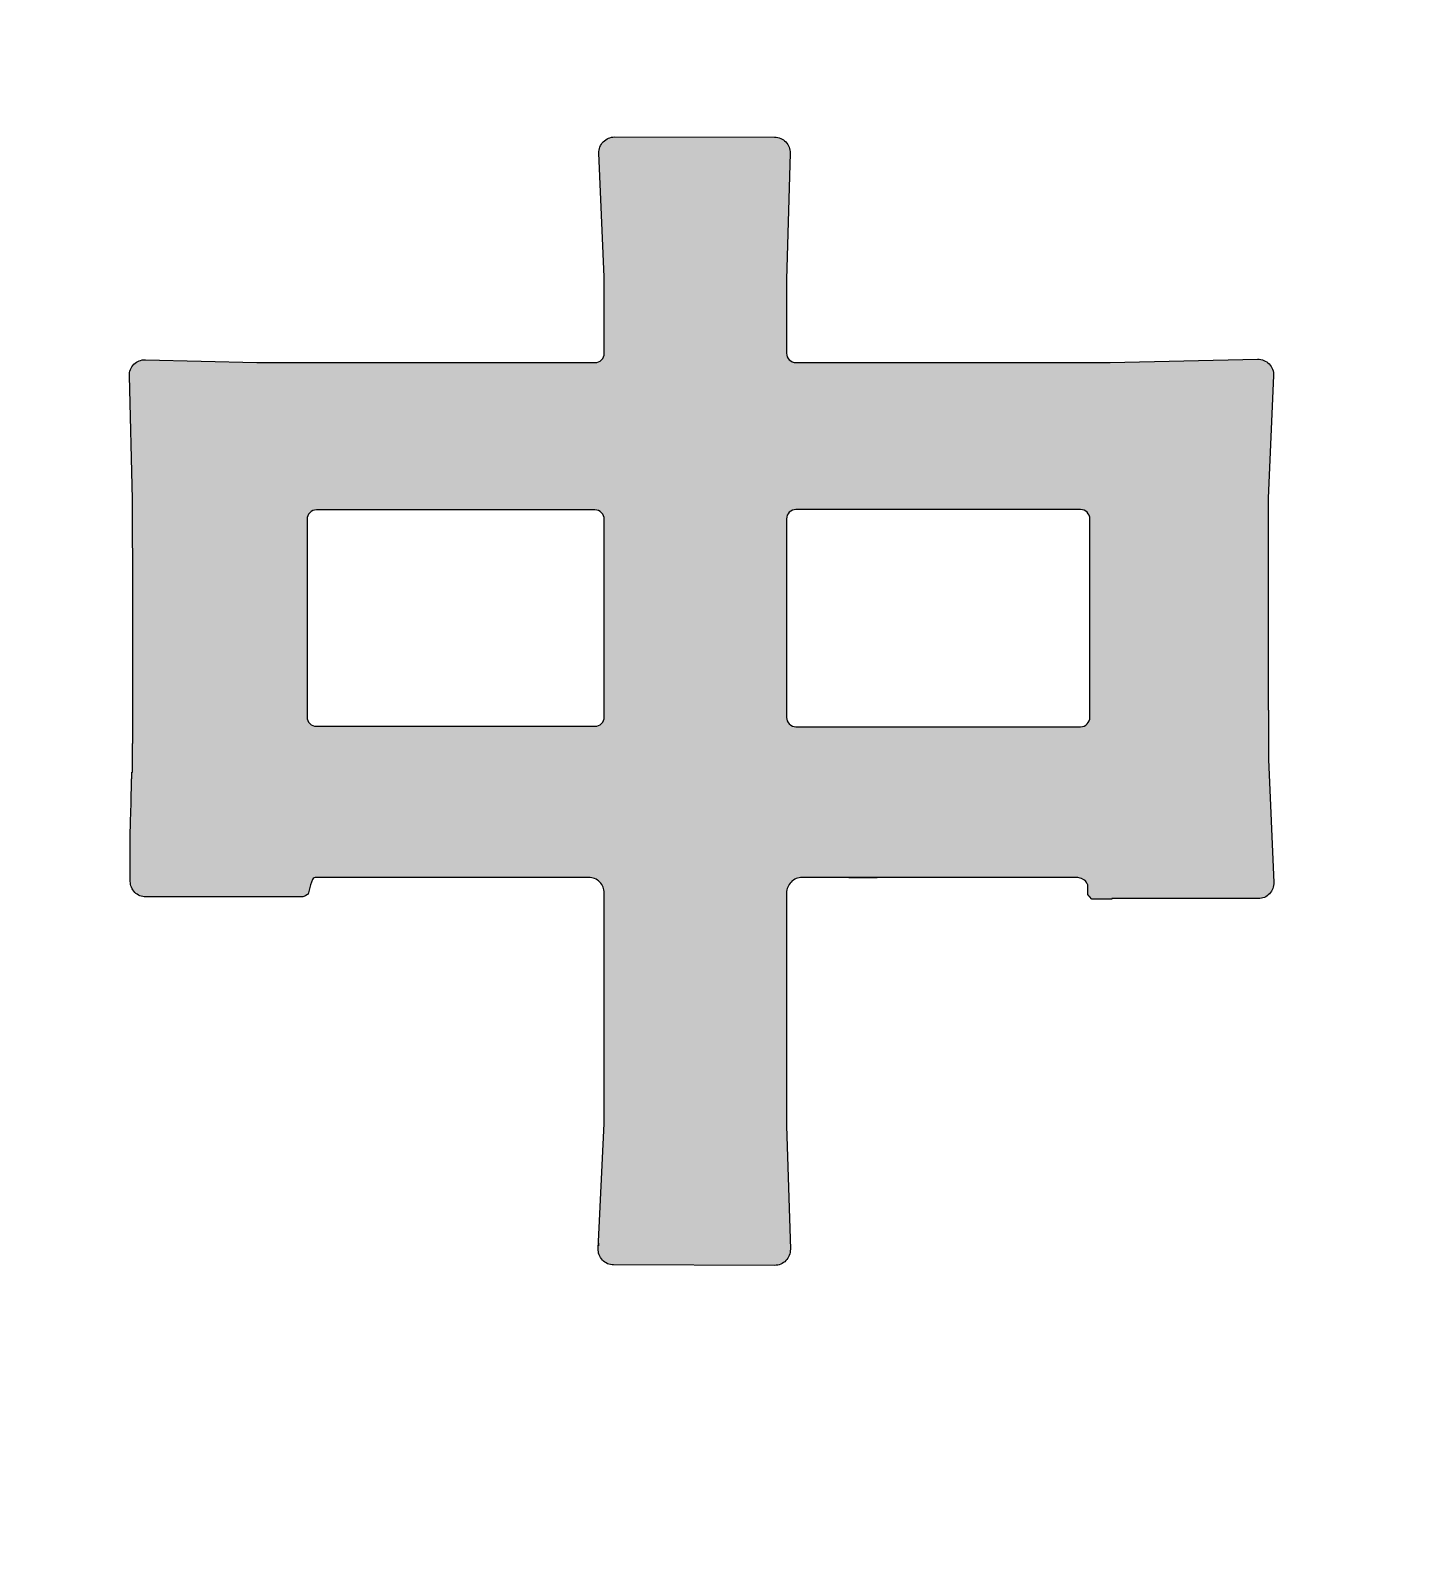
# Model space of a CAD drawing. Extents: x 79919 to 130597, y -8817 to 34507.
# Drawn here: x 114181.9 to 114623.2, y 3463.5 to 3943 of the extents above; entities that cross this region are included whole.
import ezdxf
from ezdxf.enums import TextEntityAlignment as Align

# ---------------------------------------------------------------- set-up
doc = ezdxf.new("R2010")
doc.units = 0
doc.header["$LTSCALE"] = 1000
doc.layers.get('0').update_dxf_attribs({"linetype": 'CONTINUOUS'})
doc.layers.get('Defpoints').update_dxf_attribs({"linetype": 'CONTINUOUS'})
doc.layers.add('DIM', color=3, linetype='CONTINUOUS', lineweight=0)
doc.layers.add('HFZT', color=5, linetype='CONTINUOUS', lineweight=15)
doc.styles.add('TSSD_Dimension', font='tssdeng.shx', dxfattribs={"width": 0.7, "bigfont": 'hztxt.shx'})
doc.styles.add('TSSD_NORM', font='tssdeng.shx', dxfattribs={"width": 0.7, "bigfont": 'hztxt.shx'})
doc.dimstyles.new('TSSD_100_100', dxfattribs={"dimtxt": 300, "dimasz": 100, "dimexe": 100, "dimexo": 250, "dimgap": 100, "dimtad": 1, "dimdec": 0, "dimzin": 0, "dimdsep": 46, "dimtxsty": 'TSSD_Dimension', "dimblk": 'ARCHTICK', "dimblk1": 'ARCHTICK', "dimblk2": 'ARCHTICK', "dimcen": 0, "dimdle": 100, "dimclrt": 7, "dimadec": 0, "dimazin": 0, "dimtfac": 1, "dimtdec": 0, "dimtix": 1, "dimtmove": 2, "dimatfit": 3, "dimfxl": 1, "dimtolj": 1, "dimtzin": 0, "dimarcsym": 0})

# ---------------------------------------------------------------- blocks, each defined once
blk = doc.blocks.new('z')
h = blk.add_hatch(color=256)
h.paths.add_polyline_path([(296786.3, 23772.1), (296665.5, 23772.1, -0.414214), (296653.5, 23784.1), (296653.5, 23813.1), (296653.5, 23816.5), (296653.5, 23823.3), (296653.6, 23825.6), (296653.6, 23826.7), (296653.7, 23829), (296653.9, 23838.2), (296654.1, 23842.9), (296654.3, 23852.1), (296654.4, 23854.4), (296654.4, 23855.5), (296654.5, 23857.8), (296654.5, 23859.9), (296654.5, 23860.9), (296654.5, 23863), (296654.8, 23863), (296654.8, 23865), (296654.8, 23866), (296654.8, 23868.1), (296655.1, 23868.1), (296655.1, 23876.9), (296655.1, 23881.3), (296655.1, 23890.2), (296655.4, 23890.2), (296655.4, 23965.3), (296655.4, 24002.9), (296655.3, 24078), (296652.8, 24172.9, -0.429279), (296665.1, 24185.2), (296750.8, 24183), (296854.3, 24183), (296906, 24183), (297010.9, 24183, 0.414214), (297018.1, 24190.2), (297018.1, 24214.6), (297018.1, 24226), (297018.1, 24249), (297014, 24344, -0.427255), (297026, 24356.5), (297149.1, 24356.3, -0.422529), (297161.1, 24344), (297158.3, 24247), (297158.3, 24190.2, 0.413831), (297165.5, 24183), (297261.9, 24183), (297310.4, 24183), (297407.3, 24183), (297520.6, 24185.6, -0.434193), (297532.9, 24173), (297528.6, 24078.7), (297528.6, 24013.5), (297528.6, 23980.9), (297528.6, 23915.8), (297528.7, 23915.8), (297528.8, 23915.8), (297528.9, 23915.8), (297528.9, 23900.5), (297528.9, 23892.9), (297528.9, 23877.7), (297533, 23783.3, -0.427114), (297521.1, 23770.8), (297408.6, 23770.8), (297408.6, 23770.6), (297408.6, 23770.6), (297408.6, 23770.5), (297404.1, 23770.5), (297401.8, 23770.5), (297393.2, 23770.5), (297391.4, 23772.5), (297390, 23773.6), (297390, 23775.3), (297390, 23775.9), (297390, 23781.3), (297389.3, 23782.5), (297388.7, 23783.7), (297388.1, 23784.4), (297387.7, 23784.7), (297387, 23785.2), (297385.2, 23786.2), (297384.2, 23786.6), (297382.3, 23787.1), (297380.8, 23787.1), (297380, 23787.1), (297252.5, 23787.1), (297170.3, 23787.1, 0.414214), (297158.3, 23775.1), (297158.3, 23692.2), (297158.3, 23660.2), (297158.3, 23596), (297161.2, 23501.2, -0.423847), (297149.1, 23488.8), (297025.3, 23489.1, -0.427862), (297013.4, 23501.7), (297018.1, 23597.9), (297018.1, 23663.5), (297018.1, 23696.3), (297018.1, 23775.1, 0.414214), (297006.1, 23787.1), (297004.3, 23787.1), (297001.6, 23787.1), (296991.2, 23787.1), (296943.8, 23787.1), (296920.1, 23787.1), (296795.6, 23787.1), (296794.9, 23786.9), (296794.3, 23786.4), (296793.7, 23785.5), (296792.2, 23781.5), (296791.6, 23779.4), (296790.4, 23774), (296788.3, 23773)])
h.paths.add_polyline_path([(297165.5, 24070), (297260.4, 24070), (297293.3, 24070), (297384.4, 24070, -0.414214), (297391.6, 24062.8), (297391.6, 23979.3), (297391.6, 23955.6), (297391.6, 23910.2, -0.414214), (297384.4, 23903), (297252.2, 23903), (297165.5, 23903, -0.414214), (297158.3, 23910.2), (297158.3, 23960.2), (297158.3, 23984), (297158.3, 24062.8, -0.414214)], flags=16)
h.paths.add_polyline_path([(297018.1, 24062.5), (297018.1, 23977.7), (297018.1, 23954.8), (297018.1, 23910.5, -0.414214), (297010.9, 23903.3), (296796.7, 23903.3, -0.414214), (296789.5, 23910.5), (296789.5, 23973.4), (296789.5, 24001.2), (296789.5, 24062.5, -0.414214), (296796.7, 24069.7), (297010.9, 24069.7, -0.414214)], flags=16)
blk.add_lwpolyline([(296991.2, 23787.1), (296943.8, 23787.1), (296920.1, 23787.1), (296795.6, 23787.1), (296794.9, 23786.9), (296794.3, 23786.4), (296793.7, 23785.5), (296792.2, 23781.5), (296791.6, 23779.4), (296790.7, 23775.3), (296790, 23774.1), (296789.4, 23773.6), (296788.3, 23773), (296786.3, 23772.1), (296665.5, 23772.1, -0.414214), (296653.5, 23784.1), (296653.5, 23813.1), (296653.5, 23816.5), (296653.5, 23823.3), (296653.6, 23825.6), (296653.6, 23826.7), (296653.7, 23829), (296653.9, 23838.2), (296654.1, 23842.9), (296654.3, 23852.1), (296654.4, 23854.4), (296654.4, 23855.5), (296654.5, 23857.8), (296654.5, 23859.9), (296654.5, 23860.9), (296654.5, 23863), (296654.6, 23863), (296654.7, 23863), (296654.8, 23863), (296654.8, 23865), (296654.8, 23866), (296654.8, 23868.1), (296654.9, 23868.1), (296655, 23868.1), (296655.1, 23868.1), (296655.1, 23876.9), (296655.1, 23881.3), (296655.1, 23890.2), (296655.2, 23890.2), (296655.3, 23890.2), (296655.4, 23890.2), (296655.4, 23965.3), (296655.4, 24002.9), (296655.3, 24078), (296652.8, 24172.9, -0.429279), (296665.1, 24185.2), (296750.8, 24183), (296854.3, 24183), (296906, 24183), (297010.9, 24183, 0.414214), (297018.1, 24190.2), (297018.1, 24214.6), (297018.1, 24226), (297018.1, 24249), (297014, 24344, -0.427255), (297026, 24356.5), (297149.1, 24356.3, -0.422529), (297161.1, 24344), (297158.3, 24247), (297158.3, 24190.2, 0.413831), (297165.5, 24183), (297261.9, 24183), (297310.4, 24183), (297407.3, 24183), (297520.6, 24185.6, -0.434193), (297532.9, 24173), (297528.6, 24078.7), (297528.6, 24013.5), (297528.6, 23980.9), (297528.6, 23915.8), (297528.7, 23915.8), (297528.8, 23915.8), (297528.9, 23915.8), (297528.9, 23900.5), (297528.9, 23892.9), (297528.9, 23877.7), (297533, 23783.3, -0.427114), (297521.1, 23770.8), (297408.6, 23770.8), (297408.6, 23770.6), (297408.6, 23770.6), (297408.6, 23770.5), (297404.1, 23770.5), (297401.8, 23770.5), (297393.2, 23770.5), (297391.4, 23772.5), (297390.8, 23772.9), (297390, 23774), (297390, 23775.3), (297390, 23775.9), (297390, 23781.3), (297389.7, 23781.9), (297389.3, 23782.5), (297388.7, 23783.7), (297388.1, 23784.4), (297387.7, 23784.7), (297387, 23785.2), (297385.2, 23786.2), (297384.2, 23786.6), (297382.3, 23787.1), (297380.8, 23787.1), (297380, 23787.1), (297252.5, 23787.1), (297170.3, 23787.1, 0.414214), (297158.3, 23775.1), (297158.3, 23692.2), (297158.3, 23660.2), (297158.3, 23596), (297161.2, 23501.2, -0.423847), (297149.1, 23488.8), (297025.3, 23489.1, -0.427862), (297013.4, 23501.7), (297018.1, 23597.9), (297018.1, 23663.5), (297018.1, 23696.3), (297018.1, 23775.1, 0.414214), (297006.1, 23787.1), (297004.3, 23787.1), (297001.6, 23787.1), (296991.2, 23787.1)], format="xyb")
for points in [[(297018.1, 23977.7), (297018.1, 24062.5, 0.414214), (297010.9, 24069.7), (296796.7, 24069.7, 0.414214), (296789.5, 24062.5), (296789.5, 24001.2), (296789.5, 23973.4), (296789.5, 23910.5, 0.414214), (296796.7, 23903.3), (297010.9, 23903.3, 0.414214), (297018.1, 23910.5), (297018.1, 23954.8)], [(297391.6, 23910.2), (297391.6, 23955.6), (297391.6, 23979.3), (297391.6, 24062.8, 0.414214), (297384.4, 24070), (297293.3, 24070), (297260.4, 24070), (297165.5, 24070, 0.414214), (297158.3, 24062.8), (297158.3, 23984), (297158.3, 23960.2), (297158.3, 23910.2, 0.414214), (297165.5, 23903), (297252.2, 23903), (297384.4, 23903, 0.414214)]]:
    blk.add_lwpolyline(points, format="xyb", close=True)
for points in [[(297206.3, 23787.1), (297227.9, 23787.1)], [(297013.6, 23505.8), (297013.6, 23503.8)]]:
    blk.add_lwpolyline(points)
blk = doc.blocks.new('DETK')
at = {"layer": 'HFZT', "color": 5, "xscale": 0.4115013172850013, "yscale": 0.4115013172850013, "zscale": 0.4115013172850013}
blk.add_blockref('z', (-94447.94, -6113.5), dxfattribs=at)
at = {"layer": 'HFZT', "color": 2, "style": 'TSSD_NORM', "width": 0.7}
for tag, height, p in [('比例尺', 250, (40275.22, 3100)), ('日期', 250, (40275.22, 1700)), ('图号', 250, (37501.45, 1700)), ('图名', 400, (31926.24, 1425))]:
    blk.add_attdef(tag, text='', height=height, dxfattribs=at).set_placement(p, align=Align.MIDDLE)
blk = doc.blocks.new('_ArchTick')
at = {"color": 0, "linetype": 'ByBlock', "const_width": 0.15}
blk.add_lwpolyline([(-0.5, -0.5), (0.5, 0.5)], dxfattribs=at)
blk = doc.blocks.new('*D187')
at = {"layer": 'Defpoints', "color": 0, "transparency": 16777216}
for p in [(86588.15, 34060.41), (115688.31, 16824.42), (86588.15, 0)]:
    blk.add_point(p, dxfattribs=at)
at = {"layer": 'DIM', "color": 0, "lineweight": -2, "transparency": 16777216}
for p, q in [((86588.15, 250), (86588.15, 34160.41)), ((115688.31, 17074.42), (115688.31, 34160.41)), ((115788.31, 34060.41), (86488.15, 34060.41))]:
    blk.add_line(p, q, dxfattribs=at)
at = {"layer": 'DIM', "color": 0, "lineweight": -2, "transparency": 16777216, "xscale": 100, "yscale": 100, "zscale": 100, "rotation": 180}
blk.add_blockref('_ArchTick', (86588.15, 34060.41), dxfattribs=at)
at = {"layer": 'DIM', "color": 0, "lineweight": -2, "transparency": 16777216, "xscale": 100, "yscale": 100, "zscale": 100}
blk.add_blockref('_ArchTick', (115688.31, 34060.41), dxfattribs=at)
at = {"layer": 'DIM', "color": 7, "transparency": 16777216, "insert": (101138.23, 34310.41), "char_height": 300, "attachment_point": 5, "style": 'TSSD_Dimension'}
blk.add_mtext('\\A1;29100', dxfattribs=at)
blk = doc.blocks.new('*D188')
at = {"layer": 'Defpoints', "color": 0, "transparency": 16777216}
for p in [(115688.31, 18560.52), (115688.31, 16824.42), (86588.15, 0)]:
    blk.add_point(p, dxfattribs=at)
at = {"layer": 'DIM', "color": 0, "lineweight": -2, "transparency": 16777216}
for p, q in [((86588.15, 250), (86588.15, 18660.52)), ((115688.31, 17074.42), (115688.31, 18660.52)), ((86488.15, 18560.52), (115788.31, 18560.52))]:
    blk.add_line(p, q, dxfattribs=at)
at = {"layer": 'DIM', "color": 0, "lineweight": -2, "transparency": 16777216, "xscale": 100, "yscale": 100, "zscale": 100, "rotation": 180}
blk.add_blockref('_ArchTick', (86588.15, 18560.52), dxfattribs=at)
at = {"layer": 'DIM', "color": 0, "lineweight": -2, "transparency": 16777216, "xscale": 100, "yscale": 100, "zscale": 100}
blk.add_blockref('_ArchTick', (115688.31, 18560.52), dxfattribs=at)
at = {"layer": 'DIM', "color": 7, "transparency": 16777216, "insert": (101138.23, 18810.52), "char_height": 300, "attachment_point": 5, "style": 'TSSD_Dimension'}
blk.add_mtext('\\A1;29100', dxfattribs=at)
blk = doc.blocks.new('*D190')
at = {"layer": 'Defpoints', "color": 0, "transparency": 16777216}
for p in [(82230.41, 16824.42), (115688.31, 16824.42), (107588.15, 0)]:
    blk.add_point(p, dxfattribs=at)
at = {"layer": 'DIM', "color": 0, "lineweight": -2, "transparency": 16777216}
for p, q in [((82230.41, -100), (82230.41, 16924.42)), ((115438.31, 16824.42), (82130.41, 16824.42)), ((107338.15, 0), (82130.41, 0))]:
    blk.add_line(p, q, dxfattribs=at)
at = {"layer": 'DIM', "color": 0, "lineweight": -2, "transparency": 16777216, "xscale": 100, "yscale": 100, "zscale": 100}
for p, rotation in [((82230.41, 16824.42), 90), ((82230.41, 0), 270)]:
    blk.add_blockref('_ArchTick', p, dxfattribs=dict(at, rotation=rotation))
at = {"layer": 'DIM', "color": 7, "transparency": 16777216, "insert": (81980.41, 8412.21), "char_height": 300, "attachment_point": 5, "rotation": 90, "style": 'TSSD_Dimension'}
blk.add_mtext('\\A1;16824', dxfattribs=at)
blk = doc.blocks.new('*D310')
at = {"layer": 'Defpoints', "color": 0, "transparency": 16777216}
for p in [(113041.1, 9370.91), (113041.1, 0), (130496.95, 0)]:
    blk.add_point(p, dxfattribs=at)
at = {"layer": 'DIM', "color": 0, "lineweight": -2, "transparency": 16777216}
for p, q in [((130496.95, 9470.91), (130496.95, -100)), ((113291.1, 9370.91), (130596.95, 9370.91)), ((113291.1, 0), (130596.95, 0))]:
    blk.add_line(p, q, dxfattribs=at)
at = {"layer": 'DIM', "color": 0, "lineweight": -2, "transparency": 16777216, "xscale": 100, "yscale": 100, "zscale": 100}
for p, rotation in [((130496.95, 9370.91), 90), ((130496.95, 0), 270)]:
    blk.add_blockref('_ArchTick', p, dxfattribs=dict(at, rotation=rotation))
at = {"layer": 'DIM', "color": 7, "transparency": 16777216, "insert": (130246.95, 4685.45), "char_height": 300, "attachment_point": 5, "rotation": 90, "style": 'TSSD_Dimension'}
blk.add_mtext('\\A1;9371', dxfattribs=at)
blk = doc.blocks.new('*D368')
at = {"layer": 'Defpoints', "color": 0, "transparency": 16777216}
for p in [(113089.56, 8620.91), (114033.66, 0), (125851.12, 0)]:
    blk.add_point(p, dxfattribs=at)
at = {"layer": 'DIM', "color": 0, "lineweight": -2, "transparency": 16777216}
for p, q in [((125851.12, 8720.91), (125851.12, -100)), ((113339.56, 8620.91), (125951.12, 8620.91)), ((114283.66, 0), (125951.12, 0))]:
    blk.add_line(p, q, dxfattribs=at)
at = {"layer": 'DIM', "color": 0, "lineweight": -2, "transparency": 16777216, "xscale": 100, "yscale": 100, "zscale": 100}
for p, rotation in [((125851.12, 8620.91), 90), ((125851.12, 0), 270)]:
    blk.add_blockref('_ArchTick', p, dxfattribs=dict(at, rotation=rotation))
at = {"layer": 'DIM', "color": 7, "transparency": 16777216, "insert": (125601.12, 4310.45), "char_height": 300, "attachment_point": 5, "rotation": 90, "style": 'TSSD_Dimension'}
blk.add_mtext('\\A1;8621', dxfattribs=at)
blk = doc.blocks.new('*D407')
at = {"layer": 'Defpoints', "color": 0, "transparency": 16777216}
for p in [(113089.56, 7870.91), (113291.1, 0), (115947.38, 0)]:
    blk.add_point(p, dxfattribs=at)
at = {"layer": 'DIM', "color": 0, "lineweight": -2, "transparency": 16777216}
for p, q in [((115947.38, 7970.91), (115947.38, -100)), ((113339.56, 7870.91), (116047.38, 7870.91)), ((113541.1, 0), (116047.38, 0))]:
    blk.add_line(p, q, dxfattribs=at)
at = {"layer": 'DIM', "color": 0, "lineweight": -2, "transparency": 16777216, "xscale": 100, "yscale": 100, "zscale": 100}
for p, rotation in [((115947.38, 7870.91), 90), ((115947.38, 0), 270)]:
    blk.add_blockref('_ArchTick', p, dxfattribs=dict(at, rotation=rotation))
at = {"layer": 'DIM', "color": 7, "transparency": 16777216, "insert": (115697.38, 3935.45), "char_height": 300, "attachment_point": 5, "rotation": 90, "style": 'TSSD_Dimension'}
blk.add_mtext('\\A1;7871', dxfattribs=at)
blk = doc.blocks.new('*D408')
at = {"layer": 'Defpoints', "color": 0, "transparency": 16777216}
for p in [(113640.99, 7142.02), (114033.66, 0), (119488.15, 0)]:
    blk.add_point(p, dxfattribs=at)
at = {"layer": 'DIM', "color": 0, "lineweight": -2, "transparency": 16777216}
for p, q in [((119488.15, 7242.02), (119488.15, -100)), ((113890.99, 7142.02), (119588.15, 7142.02)), ((114283.66, 0), (119588.15, 0))]:
    blk.add_line(p, q, dxfattribs=at)
at = {"layer": 'DIM', "color": 0, "lineweight": -2, "transparency": 16777216, "xscale": 100, "yscale": 100, "zscale": 100}
for p, rotation in [((119488.15, 7142.02), 90), ((119488.15, 0), 270)]:
    blk.add_blockref('_ArchTick', p, dxfattribs=dict(at, rotation=rotation))
at = {"layer": 'DIM', "color": 7, "transparency": 16777216, "insert": (119238.15, 3571.01), "char_height": 300, "attachment_point": 5, "rotation": 90, "style": 'TSSD_Dimension'}
blk.add_mtext('\\A1;7142', dxfattribs=at)

msp = doc.modelspace()

# ---------------------------------------------------------------- block references
msp.add_blockref('DETK', (86588.15021, 0))

# ---------------------------------------------------------------- dimensions: what is measured, and where the dimension line sits
at = {"layer": 'DIM'}
for base, p1, p2, picture, middle in [((86588.15021, 34060.40762), (115688.31085, 16824.4178), (86588.15021, 0), '*D187', (101138.23053, 34310.40762)), ((115688.31085, 18560.52107), (86588.15021, 0), (115688.31085, 16824.4178), '*D188', (101138.23053, 18810.52107))]:
    dim = msp.add_linear_dim(base=base, p1=p1, p2=p2, dimstyle='TSSD_100_100', dxfattribs=at)
    dim.commit()
    dim.dimension.update_dxf_attribs({"geometry": picture, "text_midpoint": middle})
for base, p1, p2, picture, middle in [((82230.4143, 16824.4178), (107588.15021, 0), (115688.31085, 16824.4178), '*D190', (81980.4143, 8412.2089)), ((130496.94826, 0), (113041.09532, 9370.90916), (113041.09532, 0), '*D310', (130246.94826, 4685.45458)), ((125851.1158, 0), (113089.55686, 8620.90916), (114033.66406, 0), '*D368', (125601.1158, 4310.45458)), ((115947.37749, 0), (113089.55686, 7870.90916), (113291.09532, 0), '*D407', (115697.37749, 3935.45458)), ((119488.1502, 0), (113640.9889, 7142.02307), (114033.66406, 0), '*D408', (119238.1502, 3571.01153))]:
    dim = msp.add_linear_dim(base=base, p1=p1, p2=p2, angle=90, dimstyle='TSSD_100_100', dxfattribs=at)
    dim.commit()
    dim.dimension.update_dxf_attribs({"geometry": picture, "text_midpoint": middle})

doc.saveas('drawing.dxf')
